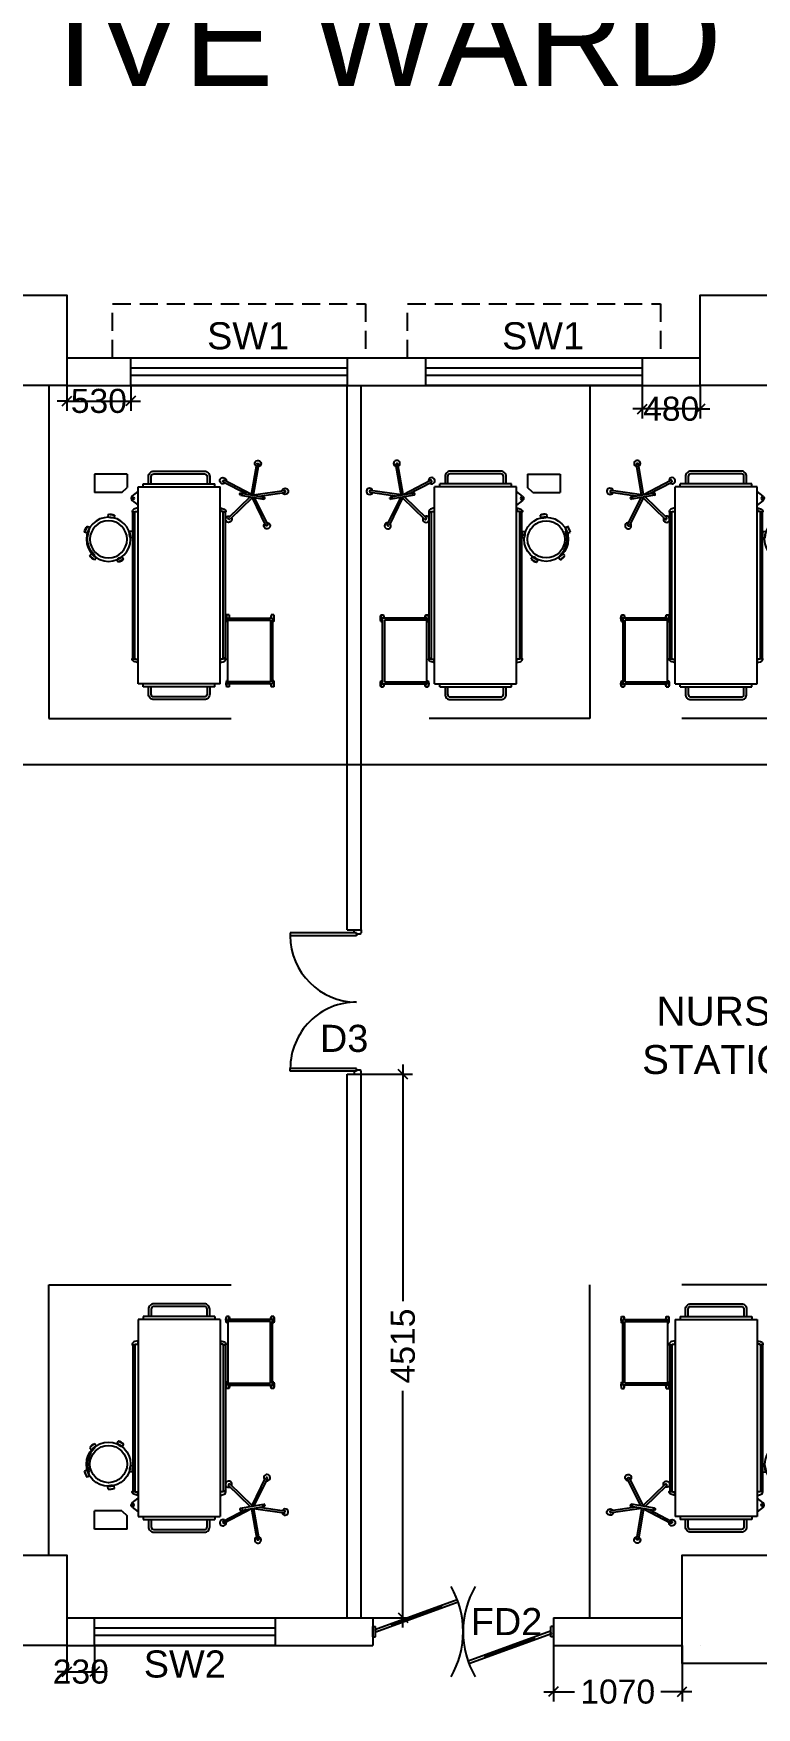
# Model space of a CAD drawing. Extents: x 7897917 to 8423973, y -6487334 to -6173396.
# Drawn here: x 8016507 to 8022515, y -6430624 to -6416719 of the extents above; entities that cross this region are included whole.
import ezdxf
from ezdxf.enums import TextEntityAlignment as Align

# ---------------------------------------------------------------- set-up
doc = ezdxf.new("R2010")
doc.units = 0
doc.header["$LTSCALE"] = 600
doc.header["$MEASUREMENT"] = 0
doc.header["$PDMODE"] = 35
doc.linetypes.add('HIDDEN', pattern=[0.375, 0.25, -0.125])
doc.layers.get('0').update_dxf_attribs({"linetype": 'CONTINUOUS'})
doc.layers.get('Defpoints').update_dxf_attribs({"linetype": 'CONTINUOUS'})
for name, color, linetype in [('Beds', 33, 'CONTINUOUS'), ('chajja', 7, 'CONTINUOUS'), ('DIM-TEXT', 8, 'CONTINUOUS'), ('DOOR', 32, 'CONTINUOUS'), ('Fire Door', 10, 'CONTINUOUS'), ('furniture', 33, 'CONTINUOUS'), ('joinery', 7, 'CONTINUOUS'), ('LA-column', 3, 'CONTINUOUS'), ('LOADING', 140, 'CONTINUOUS'), ('PARTI', 21, 'CONTINUOUS'), ('TEXT', 6, 'CONTINUOUS'), ('Walls', 7, 'CONTINUOUS'), ('WIN', 151, 'CONTINUOUS'), ('Working Dim', 5, 'CONTINUOUS')]:
    doc.layers.add(name, color=color, linetype=linetype)
doc.styles.add('ari', font='arial.ttf')
doc.styles.add('ARIAL', font='arial.ttf')
doc.styles.add('RT', font='romant.shx')
doc.linetypes.add('ZIGZAG', pattern='A,0.0001,-0.2,[131,ltypeshp.shx,S=0.2,R=0,X=-0.2,Y=0],-0.4,[131,ltypeshp.shx,S=0.2,R=180,X=0.2,Y=0],-0.2', length=0.8001)
doc.dimstyles.new('int. dim', dxfattribs={"dimtxt": 450, "dimasz": 80, "dimexe": 80, "dimexo": 0, "dimgap": 70, "dimtad": 0, "dimdec": 0, "dimzin": 12, "dimdsep": 46, "dimtxsty": 'ari', "dimblk": 'OBLIQUE', "dimcen": 2, "dimdle": 80, "dimclrd": 256, "dimclre": 256, "dimclrt": 6, "dimadec": 0, "dimazin": 0, "dimtfac": 1, "dimtdec": 0, "dimtix": 1, "dimtmove": 2, "dimatfit": 3, "dimfxl": 1, "dimtolj": 1, "dimtzin": 0, "dimlwd": -1, "dimlwe": -1, "dimarcsym": 0})
doc.dimstyles.new('TEXT', dxfattribs={"dimscale": 0, "dimtxt": 600, "dimasz": 300, "dimexe": 300, "dimexo": 30, "dimgap": 50, "dimtad": 0, "dimdec": 0, "dimzin": 0, "dimdsep": 46, "dimtxsty": 'RT', "dimblk": 'OBLIQUE', "dimcen": 0.09, "dimdle": 300, "dimclrd": 256, "dimclre": 256, "dimclrt": 170, "dimadec": 0, "dimazin": 0, "dimtfac": 1, "dimtdec": 0, "dimtofl": 0, "dimtmove": 2, "dimatfit": 3, "dimfxl": 1, "dimfrac": 2, "dimtolj": 1, "dimtzin": 0, "dimlwd": -1, "dimlwe": -1, "dimarcsym": 0})

# ---------------------------------------------------------------- blocks, each defined once
blk = doc.blocks.new('_Oblique')
at = {"color": 0, "linetype": 'ByBlock', "lineweight": -2}
blk.add_line((-0.5, -0.5), (0.5, 0.5), dxfattribs=at)
blk = doc.blocks.new('*D875')
at = {"layer": 'Defpoints', "color": 0, "linetype": 'Continuous', "transparency": 16777216}
for p in [(7997754, -6413865, 1), (8038814, -6413785, -10), (8038814, -6415234)]:
    blk.add_point(p, dxfattribs=at)
at = {"layer": 'DIM-TEXT', "transparency": 16777216}
for p, q in [((7997754, -6413865), (7997754, -6415534)), ((8038814, -6413785), (8038814, -6415534)), ((7997454, -6415234), (8012003, -6415234)), ((8039114, -6415234), (8024565, -6415234))]:
    blk.add_line(p, q, dxfattribs=at)
at = {"layer": 'DIM-TEXT', "linetype": 'Continuous', "transparency": 16777216, "xscale": 300, "yscale": 300, "zscale": 300, "rotation": 180}
blk.add_blockref('_Oblique', (7997754, -6415234), dxfattribs=at)
at = {"layer": 'DIM-TEXT', "linetype": 'Continuous', "transparency": 16777216, "xscale": 300, "yscale": 300, "zscale": 300}
blk.add_blockref('_Oblique', (8038814, -6415234), dxfattribs=at)
at = {"layer": 'DIM-TEXT', "color": 170, "linetype": 'Continuous', "transparency": 16777216, "insert": (8018284, -6415234), "char_height": 750, "attachment_point": 5, "style": 'ari'}
blk.add_mtext('\\A1;{\\H1.067x;DEPT. OF ANESTHESIA}', dxfattribs=at)
blk = doc.blocks.new('*D2234')
at = {"layer": 'Defpoints', "color": 0, "transparency": 16777216}
for p in [(8001099, -6422230, 13), (8025329, -6422564, 22), (8001099, -6422793)]:
    blk.add_point(p, dxfattribs=at)
at = {"layer": 'Working Dim', "transparency": 16777216}
for p, q in [((8001099, -6422230), (8001099, -6422873)), ((8025329, -6422564), (8025329, -6422873)), ((8001019, -6422793), (8012766, -6422793)), ((8025409, -6422793), (8013662, -6422793))]:
    blk.add_line(p, q, dxfattribs=at)
at = {"layer": 'Working Dim', "transparency": 16777216, "xscale": 80, "yscale": 80, "zscale": 80, "rotation": 180}
blk.add_blockref('_Oblique', (8001099, -6422793), dxfattribs=at)
at = {"layer": 'Working Dim', "transparency": 16777216, "xscale": 80, "yscale": 80, "zscale": 80}
blk.add_blockref('_Oblique', (8025329, -6422793), dxfattribs=at)
at = {"layer": 'Working Dim', "color": 6, "transparency": 16777216, "insert": (8013214, -6422793), "char_height": 200, "attachment_point": 5, "style": 'ari'}
blk.add_mtext('\\A1;24230', dxfattribs=at)
blk = doc.blocks.new('*D2253')
at = {"layer": 'Defpoints', "color": 0, "transparency": 16777216}
for p in [(8021566, -6419644), (8022046, -6419644, 3), (8021566, -6419837)]:
    blk.add_point(p, dxfattribs=at)
at = {"layer": 'Working Dim', "transparency": 16777216}
for p, q in [((8021566, -6419644), (8021566, -6419917)), ((8022046, -6419644), (8022046, -6419917)), ((8021566, -6419837), (8021486, -6419837)), ((8022046, -6419837), (8021566, -6419837)), ((8022046, -6419837), (8022126, -6419837))]:
    blk.add_line(p, q, dxfattribs=at)
at = {"layer": 'Working Dim', "transparency": 16777216, "xscale": 80, "yscale": 80, "zscale": 80}
blk.add_blockref('_Oblique', (8021566, -6419837), dxfattribs=at)
at = {"layer": 'Working Dim', "transparency": 16777216, "xscale": 80, "yscale": 80, "zscale": 80, "rotation": 180}
blk.add_blockref('_Oblique', (8022046, -6419837), dxfattribs=at)
at = {"layer": 'Working Dim', "color": 6, "transparency": 16777216, "insert": (8021806, -6419837), "char_height": 200, "attachment_point": 5, "style": 'ari'}
blk.add_mtext('\\A1;480', dxfattribs=at)
blk = doc.blocks.new('*D2254')
at = {"layer": 'Defpoints', "color": 0, "transparency": 16777216}
for p in [(8016785, -6419644, 3), (8017315, -6419644), (8017315, -6419772)]:
    blk.add_point(p, dxfattribs=at)
at = {"layer": 'Working Dim', "transparency": 16777216}
for p, q in [((8016785, -6419644), (8016785, -6419852)), ((8017315, -6419644), (8017315, -6419852)), ((8016785, -6419772), (8016705, -6419772)), ((8016785, -6419772), (8017315, -6419772)), ((8017315, -6419772), (8017395, -6419772))]:
    blk.add_line(p, q, dxfattribs=at)
at = {"layer": 'Working Dim', "transparency": 16777216, "xscale": 80, "yscale": 80, "zscale": 80}
blk.add_blockref('_Oblique', (8016785, -6419772), dxfattribs=at)
at = {"layer": 'Working Dim', "transparency": 16777216, "xscale": 80, "yscale": 80, "zscale": 80, "rotation": 180}
blk.add_blockref('_Oblique', (8017315, -6419772), dxfattribs=at)
at = {"layer": 'Working Dim', "color": 6, "transparency": 16777216, "insert": (8017050, -6419772), "char_height": 200, "attachment_point": 5, "style": 'ari'}
blk.add_mtext('\\A1;530', dxfattribs=at)
blk = doc.blocks.new('Z$W@#1275')
at = {"layer": 'DOOR'}
for p, q in [((73, 1500), (0, 1500)), ((0, 1500), (0, 1467)), ((0, 1467), (2, 1467)), ((11, 1456), (11, 1458)), ((11, 1456), (47, 1456)), ((47, 1467), (736, 1467)), ((47, 1467), (47, 1439)), ((47, 1456), (47, 1467)), ((47, 1467), (73, 1467)), ((47, 1439), (736, 1439)), ((73, 1467), (73, 1500)), ((736, 1467), (736, 1439)), ((0, 33), (2, 33)), ((0, 0), (0, 33)), ((73, 0), (0, 0)), ((11, 44), (11, 42)), ((11, 44), (47, 44)), ((47, 61), (736, 61)), ((47, 33), (47, 61)), ((47, 44), (47, 33)), ((47, 33), (736, 33)), ((47, 33), (73, 33)), ((73, 33), (73, 0)), ((736, 33), (736, 61))]:
    blk.add_line(p, q, dxfattribs=at)
for centre, start, end in [((11, 1467), 180, 270), ((11, 33), 90, 180)]:
    blk.add_arc(centre, 9.13, start, end, dxfattribs=at)
at = {"layer": 'DOOR', "color": 145}
for centre, start, end in [((47, 1439), 270, 0), ((47, 61), 0, 90)]:
    blk.add_arc(centre, 689, start, end, dxfattribs=at)
blk = doc.blocks.new('HF12177-P')
for p, q in [((-0.02, -0.007), (-0.189, 0.225)), ((0, 0), (-0.172, 0.237)), ((0, 0), (0.172, 0.237)), ((0.02, -0.007), (0.189, 0.225)), ((-0.063, -0.027), (-0.295, -0.102)), ((-0.01, -0.031), (-0.289, -0.121)), ((-0.12, -0.015), (-0.12, -0.019)), ((-0.112, -0.007), (0.112, -0.007)), ((-0.112, -0.027), (0.112, -0.027)), ((-0.1, -0.007), (-0.1, -0.027)), ((-0.01, -0.031), (-0.01, -0.324)), ((0.01, -0.031), (0.01, -0.324)), ((0.01, -0.031), (0.289, -0.121)), ((0.063, -0.027), (0.295, -0.102)), ((0.1, -0.007), (0.1, -0.027)), ((0.12, -0.015), (0.12, -0.019))]:
    blk.add_line(p, q)
for centre, radius, start, end in [((-0.185, 0.238), 0.03, 325.4712, 286.5288), ((-0.182, 0.23), 0.008, 126.3733, 216), ((0, -0.017), 0.315, 125.6267, 126.3733), ((-0.179, 0.233), 0.008, 36, 125.6267), ((0.185, 0.238), 0.03, 253.4712, 214.5288), ((0.179, 0.233), 0.008, 54.3733, 144), ((0, -0.017), 0.315, 53.6267, 54.3733), ((0.182, 0.23), 0.008, 324, 53.6267), ((-0.3, -0.114), 0.03, 37.4712, 358.5288), ((-0.293, -0.11), 0.008, 108, 197.6267), ((0, -0.017), 0.315, 197.6267, 198.3733), ((-0.291, -0.114), 0.008, 198.3733, 288), ((-0.112, -0.015), 0.008, 90, 180), ((-0.112, -0.019), 0.008, 180, 270), ((0.112, -0.015), 0.008, 0, 90), ((0.112, -0.019), 0.008, 270, 0), ((0.3, -0.114), 0.03, 181.4712, 142.5288), ((0.291, -0.114), 0.008, 252, 341.6267), ((0.293, -0.11), 0.008, 342.3733, 72), ((0, -0.017), 0.315, 341.6267, 342.3733), ((0, -0.332), 0.03, 109.4712, 70.5288), ((-0.002, -0.324), 0.008, 180, 269.6267), ((0, -0.017), 0.315, 269.6267, 270.3733), ((0.002, -0.324), 0.008, 270.3733, 0)]:
    blk.add_arc(centre, radius, start, end)
blk = doc.blocks.new('HF10037A-P')
for p, q in [((-0.03, 0.413), (-0.03, 0.388)), ((0.03, 0.413), (-0.03, 0.413)), ((0.03, 0.388), (-0.03, 0.388)), ((0.03, 0.413), (0.03, 0.388)), ((-0.216, 0.279), (-0.23, 0.221)), ((-0.23, 0.221), (-0.206, 0.215)), ((-0.216, 0.279), (-0.192, 0.273)), ((-0.192, 0.273), (-0.206, 0.215)), ((0.191, 0.27), (0.215, 0.277)), ((0.191, 0.27), (0.209, 0.212)), ((0.191, 0.237), (0.2, 0.24)), ((0.209, 0.212), (0.233, 0.22)), ((0.215, 0.277), (0.233, 0.22)), ((-0.164, 0.006), (-0.149, 0.026)), ((-0.164, 0.006), (-0.116, -0.03)), ((-0.149, 0.026), (-0.101, -0.01)), ((0.096, -0.011), (0.146, 0.023)), ((0.111, 0.011), (0.116, 0.003)), ((0.111, -0.031), (0.16, 0.003)), ((0.16, 0.003), (0.146, 0.023)), ((-0.116, -0.03), (-0.101, -0.01)), ((0.111, -0.031), (0.096, -0.011))]:
    blk.add_line(p, q)
for radius in [0.21, 0.177]:
    blk.add_circle((0, 0.177), radius)
for centre, radius, start, end in [((0, 0.325), 0.0925, 71.0754, 108.9246), ((0, 0.475), 0.0925, 251.0754, 288.9246), ((-0.138, 0.229), 0.0925, 147.3419, 185.1912), ((-0.284, 0.265), 0.0925, 327.3419, 5.1912), ((0, 0.177), 0.2, 303.6037, 17.3657), ((0.284, 0.268), 0.0925, 178.8412, 216.6904), ((0.141, 0.222), 0.0925, 358.8412, 36.6904), ((-0.087, 0.058), 0.0925, 214.1875, 252.0368), ((-0.177, -0.062), 0.0925, 34.1875, 72.0368), ((0.171, -0.066), 0.0925, 105.5121, 143.3614), ((0.086, 0.058), 0.0925, 285.5121, 323.3614)]:
    blk.add_arc(centre, radius, start, end)
blk = doc.blocks.new('ME17678-P')
at = {"layer": 'furniture', "color": 21}
for p, q in [((-0.05, 0.175), (0.26, 0.175)), ((-0.05, 0.175), (-0.05, 0.05)), ((0.26, 0.175), (0.26, 0)), ((0, 0), (-0.05, 0.05)), ((0, 0), (0.26, 0))]:
    blk.add_line(p, q, dxfattribs=at)
blk = doc.blocks.new('A$C6969112B')
at = {"layer": 'furniture', "color": 8}
for p, q in [((428, 1689), (478, 1729)), ((478, 1766), (1160, 1766)), ((478, 131), (478, 1766)), ((521, 1793), (1116, 1793)), ((521, 1766), (521, 1793)), ((1116, 1766), (1116, 1793)), ((1160, 131), (1160, 1766)), ((428, 1654), (478, 1615)), ((432, 1559), (432, 1557)), ((434, 343), (434, 1557)), ((451, 343), (451, 1557)), ((453, 1559), (453, 1557)), ((476, 1595), (476, 1561)), ((1162, 1595), (1162, 1561)), ((1185, 1559), (1185, 1557)), ((1186, 343), (1186, 1557)), ((1204, 343), (1204, 1557)), ((1205, 1559), (1205, 1557)), ((1234, 703), (1212, 703)), ((1212, 703), (1212, 650)), ((1234, 703), (1234, 676)), ((1605, 703), (1583, 703)), ((1583, 703), (1583, 676)), ((1605, 703), (1605, 650)), ((1223, 650), (1212, 650)), ((1223, 131), (1223, 676)), ((1223, 676), (1594, 676)), ((1223, 659), (1577, 659)), ((1577, 659), (1577, 148)), ((1594, 676), (1594, 131)), ((1605, 650), (1594, 650)), ((432, 340), (432, 343)), ((453, 340), (453, 343)), ((476, 304), (476, 339)), ((1162, 304), (1162, 339)), ((1185, 340), (1185, 343)), ((1205, 340), (1205, 343)), ((1223, 157), (1212, 157)), ((1212, 157), (1212, 105)), ((1577, 148), (1223, 148)), ((1605, 157), (1594, 157)), ((1605, 157), (1605, 105)), ((1160, 131), (478, 131)), ((521, 105), (521, 131)), ((1116, 105), (521, 105)), ((1116, 105), (1116, 131)), ((1234, 105), (1212, 105)), ((1594, 131), (1223, 131)), ((1234, 131), (1234, 105)), ((1583, 131), (1583, 105)), ((1605, 105), (1583, 105))]:
    blk.add_line(p, q, dxfattribs=at)
for points in [[(565, 1793), (565, 1854, -0.414214), (608, 1897), (1029, 1897, -0.414214), (1073, 1854), (1073, 1793)], [(587, 1793), (587, 1854, -0.414214), (608, 1875), (1029, 1875, -0.414214), (1051, 1854), (1051, 1793)], [(476, 1593), (451, 1585, 0.318781), (430, 1563), (430, 1559), (455, 1559), (455, 1563), (476, 1563)], [(1162, 1593), (1186, 1585, -0.318781), (1208, 1563), (1208, 1559), (1182, 1559), (1182, 1563), (1162, 1563)], [(476, 307), (451, 314, -0.318781), (430, 336), (430, 340), (455, 340), (455, 336), (476, 336)], [(1162, 307), (1186, 314, 0.318781), (1208, 336), (1208, 340), (1182, 340), (1182, 336), (1162, 336)], [(1073, 105), (1073, 44, -0.414214), (1029, 0), (608, 0, -0.414214), (565, 44), (565, 105)], [(1051, 105), (1051, 44, -0.414214), (1029, 22), (608, 22, -0.414214), (587, 44), (587, 105)]]:
    blk.add_lwpolyline(points, format="xyb", dxfattribs=at)
for points in [[(432, 1557), (453, 1557)], [(476, 1595), (478, 1595)], [(476, 1561), (478, 1561)], [(1162, 1595), (1160, 1595)], [(1162, 1561), (1160, 1561)], [(1205, 1557), (1185, 1557)], [(432, 343), (453, 343)], [(476, 339), (478, 339)], [(476, 304), (478, 304)], [(1162, 339), (1160, 339)], [(1162, 304), (1160, 304)], [(1205, 343), (1185, 343)]]:
    blk.add_lwpolyline(points, dxfattribs=at)
blk.add_circle((435, 1672), 9.27, dxfattribs=at)
for centre, radius, start, end in [((441, 1672), 21.4, 125.427, 234.573), ((1289, 676), 80.7, 161.0754, 198.9246), ((1158, 676), 80.7, 0, 18.9246), ((1660, 676), 80.7, 161.0754, 180), ((1529, 676), 80.7, 341.0754, 18.9246), ((1289, 131), 80.7, 161.0754, 198.9246), ((1529, 131), 80.7, 341.0754, 18.9246), ((1158, 131), 80.7, 341.0754, 0), ((1660, 131), 80.7, 180, 198.9246)]:
    blk.add_arc(centre, radius, start, end, dxfattribs=at)
at = {"layer": 'LOADING', "color": 8, "yscale": 872.7299101983663, "zscale": 872.7299101979671}
for name, p, xscale, rotation in [('HF12177-P', (1425, 1676), -872.7299101979006, 170.2976301882088), ('HF10037A-P', (215, 1178), -872.7299102004868, 353.6512974186875)]:
    blk.add_blockref(name, p, dxfattribs=dict(at, xscale=xscale, rotation=rotation))
at = {"layer": 'LOADING', "color": 8, "xscale": -872.7299101983663, "yscale": 872.7299101983663, "zscale": 872.7299101979671}
blk.add_blockref('ME17678-P', (343, 1719), dxfattribs=at)
blk = doc.blocks.new('A$C15456D16')
at = {"layer": 'Fire Door'}
for p, q in [((969, -4), (56, 329)), ((969, -4), (56, 329)), ((969, -4), (56, 329)), ((979, 23), (65, 355)), ((979, 23), (65, 355)), ((979, 23), (65, 355)), ((248, 289), (238, 262)), ((248, 289), (238, 262)), ((248, 289), (238, 262)), ((791, 76), (243, 276)), ((791, 76), (243, 276)), ((791, 76), (243, 276)), ((-1000, 56), (-972, 56)), ((-1000, -56), (-1000, 56)), ((-1000, 56), (-972, 56)), ((-1000, -56), (-1000, 56)), ((-1000, 56), (-972, 56)), ((-1000, -56), (-1000, 56)), ((-979, -23), (-969, 4)), ((-979, -23), (-969, 4)), ((-979, -23), (-969, 4)), ((-972, -56), (-972, 56)), ((-972, -56), (-972, 56)), ((-972, -56), (-972, 56)), ((-969, 4), (-56, -329)), ((-969, 4), (-56, -329)), ((-969, 4), (-56, -329)), ((796, 89), (786, 63)), ((796, 89), (786, 63)), ((796, 89), (786, 63)), ((979, 23), (969, -4)), ((979, 23), (969, -4)), ((979, 23), (969, -4)), ((1000, 56), (972, 56)), ((972, -56), (972, 56)), ((1000, 56), (972, 56)), ((972, -56), (972, 56)), ((1000, 56), (972, 56)), ((972, -56), (972, 56)), ((1000, -56), (1000, 56)), ((1000, -56), (1000, 56)), ((1000, -56), (1000, 56)), ((-1000, -56), (-972, -56)), ((-1000, -56), (-972, -56)), ((-1000, -56), (-972, -56)), ((-979, -23), (-65, -355)), ((-979, -23), (-65, -355)), ((-979, -23), (-65, -355)), ((-796, -89), (-786, -63)), ((-796, -89), (-786, -63)), ((-796, -89), (-786, -63)), ((-791, -76), (-243, -276)), ((-791, -76), (-243, -276)), ((-791, -76), (-243, -276)), ((1000, -56), (972, -56)), ((1000, -56), (972, -56)), ((1000, -56), (972, -56)), ((-238, -262), (-248, -289)), ((-238, -262), (-248, -289)), ((-238, -262), (-248, -289))]:
    blk.add_line(p, q, dxfattribs=at)
at = {"layer": 'Fire Door', "extrusion": (0, 0, -1)}
for centre, major_axis, start_param, end_param in [((-1000, 0), (-1000, 0), 2.617886, 3.665084), ((-1000, 0), (-1000, 0), 2.617886, 3.665084), ((-1000, 0), (-1000, 0), 2.617886, 3.665084), ((1000, 0), (1000, 0), 2.618102, 3.665299), ((1000, 0), (1000, 0), 2.618102, 3.665299), ((1000, 0), (1000, 0), 2.618102, 3.665299)]:
    blk.add_ellipse(centre, major_axis=major_axis, ratio=1, start_param=start_param, end_param=end_param, dxfattribs=at)
blk = doc.blocks.new('*D2276')
at = {"layer": 'Defpoints', "color": 0, "transparency": 16777216}
for p in [(8016785, -6430109), (8017015, -6430109), (8017015, -6430327)]:
    blk.add_point(p, dxfattribs=at)
at = {"layer": 'Working Dim', "transparency": 16777216}
for p, q in [((8016785, -6430109), (8016785, -6430407)), ((8017015, -6430109), (8017015, -6430407)), ((8016785, -6430327), (8016705, -6430327)), ((8016785, -6430327), (8017015, -6430327)), ((8017015, -6430327), (8017095, -6430327))]:
    blk.add_line(p, q, dxfattribs=at)
at = {"layer": 'Working Dim', "transparency": 16777216, "xscale": 80, "yscale": 80, "zscale": 80}
blk.add_blockref('_Oblique', (8016785, -6430327), dxfattribs=at)
at = {"layer": 'Working Dim', "transparency": 16777216, "xscale": 80, "yscale": 80, "zscale": 80, "rotation": 180}
blk.add_blockref('_Oblique', (8017015, -6430327), dxfattribs=at)
at = {"layer": 'Working Dim', "color": 6, "transparency": 16777216, "insert": (8016900, -6430327), "char_height": 200, "attachment_point": 5, "style": 'ari'}
blk.add_mtext('\\A1;230', dxfattribs=at)
blk = doc.blocks.new('*D2278')
at = {"layer": 'Defpoints', "color": 0, "transparency": 16777216}
for p in [(8020827, -6430109), (8021897, -6430109, 2), (8020827, -6430493)]:
    blk.add_point(p, dxfattribs=at)
at = {"layer": 'Working Dim', "transparency": 16777216}
for p, q in [((8020827, -6430109), (8020827, -6430573)), ((8021897, -6430109), (8021897, -6430573)), ((8020747, -6430493), (8021003, -6430493)), ((8021977, -6430493), (8021721, -6430493))]:
    blk.add_line(p, q, dxfattribs=at)
at = {"layer": 'Working Dim', "transparency": 16777216, "xscale": 80, "yscale": 80, "zscale": 80, "rotation": 180}
blk.add_blockref('_Oblique', (8020827, -6430493), dxfattribs=at)
at = {"layer": 'Working Dim', "transparency": 16777216, "xscale": 80, "yscale": 80, "zscale": 80}
blk.add_blockref('_Oblique', (8021897, -6430493), dxfattribs=at)
at = {"layer": 'Working Dim', "color": 6, "transparency": 16777216, "insert": (8021362, -6430493), "char_height": 200, "attachment_point": 5, "style": 'ari'}
blk.add_mtext('\\A1;1070', dxfattribs=at)
blk = doc.blocks.new('*D2279')
at = {"layer": 'Defpoints', "color": 0, "linetype": 'Continuous', "transparency": 16777216}
for p in [(8038814, -6416874), (7997754, -6418964, 1), (8038814, -6419044, -10)]:
    blk.add_point(p, dxfattribs=at)
at = {"layer": 'DIM-TEXT', "transparency": 16777216}
for p, q in [((7997754, -6418964), (7997754, -6416574)), ((8038814, -6419044), (8038814, -6416574)), ((7997454, -6416874), (8008700, -6416874)), ((8039114, -6416874), (8027868, -6416874))]:
    blk.add_line(p, q, dxfattribs=at)
at = {"layer": 'DIM-TEXT', "linetype": 'Continuous', "transparency": 16777216, "xscale": 300, "yscale": 300, "zscale": 300, "rotation": 180}
blk.add_blockref('_Oblique', (7997754, -6416874), dxfattribs=at)
at = {"layer": 'DIM-TEXT', "linetype": 'Continuous', "transparency": 16777216, "xscale": 300, "yscale": 300, "zscale": 300}
blk.add_blockref('_Oblique', (8038814, -6416874), dxfattribs=at)
at = {"layer": 'DIM-TEXT', "color": 170, "linetype": 'Continuous', "transparency": 16777216, "insert": (8018284, -6416874), "char_height": 750, "attachment_point": 5, "style": 'ari'}
blk.add_mtext('\\A1;{\\H1.067x;POST-OPERATIVE WARD (20 BEDS) }', dxfattribs=at)
blk = doc.blocks.new('*D2331')
at = {"layer": 'Defpoints', "color": 0, "transparency": 16777216}
for p in [(8019230, -6425364), (8019577, -6425364), (8019230, -6429879)]:
    blk.add_point(p, dxfattribs=at)
at = {"layer": 'Working Dim', "transparency": 16777216}
for p, q in [((8019577, -6425284), (8019577, -6427248)), ((8019230, -6425364), (8019657, -6425364)), ((8019577, -6429959), (8019577, -6427995)), ((8019230, -6429879), (8019657, -6429879))]:
    blk.add_line(p, q, dxfattribs=at)
at = {"layer": 'Working Dim', "transparency": 16777216, "xscale": 80, "yscale": 80, "zscale": 80}
for p, rotation in [((8019577, -6425364), 90), ((8019577, -6429879), 270)]:
    blk.add_blockref('_Oblique', p, dxfattribs=dict(at, rotation=rotation))
at = {"layer": 'Working Dim', "color": 6, "transparency": 16777216, "insert": (8019577, -6427621), "char_height": 200, "attachment_point": 5, "rotation": 90, "style": 'ari'}
blk.add_mtext('\\A1;4515', dxfattribs=at)

msp = doc.modelspace()

# ---------------------------------------------------------------- linework, layer by layer
at = {"layer": 'Beds', "linetype": 'ZIGZAG', "ltscale": 0.6}
for p, q in [((8016634.493, -6419643.781), (8016634.493, -6422408.732)), ((8021129.413, -6419643.781), (8021129.413, -6422408.732)), ((8016634.493, -6422408.708), (8018150.409, -6422408.708)), ((8021129.413, -6422408.708), (8019794.416, -6422408.708)), ((8023228.913, -6422408.708), (8021893.916, -6422408.708)), ((8016634.493, -6429358.812), (8016634.493, -6427113.863)), ((8016634.493, -6427113.887), (8018150.409, -6427113.887)), ((8021129.413, -6429878.814), (8021129.413, -6427113.863)), ((8023228.913, -6427113.887), (8021893.916, -6427113.887))]:
    msp.add_line(p, q, dxfattribs=at)
at = {"layer": 'chajja', "linetype": 'HIDDEN'}
for points in [[(8017164.813, -6419413.799), (8017164.813, -6418963.799), (8019264.813, -6418963.799), (8019264.813, -6419413.799)], [(8019616.062, -6419413.799), (8019616.062, -6418963.799), (8021716.062, -6418963.799), (8021716.062, -6419413.799)]]:
    msp.add_lwpolyline(points, dxfattribs=at)
at = {"layer": 'LA-column', "color": 2, "flags": 128}
for points, elevation in [([(8016034.872, -6419643.693), (8016034.872, -6418893.693), (8016784.872, -6418893.693), (8016784.872, -6419643.693)], 1.031), ([(8022046.551, -6419643.693), (8022046.551, -6418893.693), (8022796.551, -6418893.693), (8022796.551, -6419643.693)], 2.283), ([(8016034.872, -6430108.812), (8016034.872, -6429358.812), (8016784.872, -6429358.812), (8016784.872, -6430108.812)], 1.031), ([(8021896.551, -6430258.812), (8021896.551, -6429358.812), (8022796.551, -6429358.812), (8022796.551, -6430258.812)], 2.283)]:
    msp.add_lwpolyline(points, close=True, dxfattribs=dict(at, elevation=elevation))
at = {"layer": 'PARTI'}
for p, q in [((8019114.813, -6424164.236), (8019114.813, -6419643.738)), ((8019229.813, -6424164.236), (8019229.813, -6419643.738)), ((8019114.813, -6429878.755), (8019114.813, -6425364.236)), ((8019229.813, -6429878.755), (8019229.813, -6425364.236))]:
    msp.add_line(p, q, dxfattribs=at)
for points in [[(8019114.813, -6424164.236), (8019229.813, -6424164.236)], [(8019114.813, -6425364.236), (8019229.813, -6425364.236)]]:
    msp.add_lwpolyline(points, dxfattribs=at)
at = {"layer": 'Walls'}
for p, q in [((8016786.313, -6419413.8), (8022046.814, -6419413.8)), ((8016784.865, -6419643.69, 3.421), (8022046.366, -6419643.8))]:
    msp.add_line(p, q, dxfattribs=at)
at = {"layer": 'Walls', "linetype": 'Continuous'}
for p, q in [((8016784.872, -6429878.816), (8019327.01, -6429878.816)), ((8019327.01, -6429878.816), (8019327.01, -6430108.816)), ((8020826.76, -6429878.813), (8020826.76, -6430108.813)), ((8020826.76, -6429878.816), (8021896.551, -6429878.816)), ((8016784.872, -6430108.816), (8019327.01, -6430108.816)), ((8020826.76, -6430108.816), (8021896.551, -6430108.816)), ((8022046.373, -6430108.816), (8022046.815, -6430108.816))]:
    msp.add_line(p, q, dxfattribs=at)
at = {"layer": 'WIN', "linetype": 'Continuous'}
for points in [[(8017314.813, -6419413.799), (8019114.813, -6419413.799), (8019114.813, -6419643.8), (8017314.813, -6419643.8)], [(8019766.062, -6419413.799), (8021566.062, -6419413.799), (8021566.062, -6419643.8), (8019766.062, -6419643.8)], [(8017314.813, -6419496.583), (8019114.813, -6419496.583), (8019114.813, -6419561.016), (8017314.813, -6419561.016)], [(8019766.062, -6419496.583), (8021566.062, -6419496.583), (8021566.062, -6419561.016), (8019766.062, -6419561.016)], [(8017014.872, -6429878.805), (8018514.872, -6429878.805), (8018514.872, -6430108.805), (8017014.872, -6430108.805)], [(8017014.872, -6429961.589), (8018514.872, -6429961.589), (8018514.872, -6430026.022), (8017014.872, -6430026.022)]]:
    msp.add_lwpolyline(points, close=True, dxfattribs=at)

# ---------------------------------------------------------------- block references
at = {"layer": 'Beds'}
msp.add_blockref('A$C6969112B', (8016898.076, -6422251.901), dxfattribs=at)
at = {"layer": 'Beds', "xscale": -1}
for p in [(8020999.392, -6422251.901), (8022997.7, -6422251.901)]:
    msp.add_blockref('A$C6969112B', p, dxfattribs=at)
at = {"layer": 'Beds', "xscale": -1, "rotation": 180}
msp.add_blockref('A$C6969112B', (8016898.076, -6427270.694), dxfattribs=at)
at = {"layer": 'Beds', "rotation": 180}
msp.add_blockref('A$C6969112B', (8022997.7, -6427270.694), dxfattribs=at)
at = {"layer": 'DOOR', "xscale": 0.8000117540359497, "yscale": 0.8000117540359497, "zscale": 0.8000117540359497, "rotation": 180}
msp.add_blockref('Z$W@#1275', (8019229.813, -6424164.236), dxfattribs=at)
at = {"layer": 'Fire Door', "color": 3, "lineweight": 0, "xscale": -0.75, "yscale": 0.75, "zscale": 0.75}
msp.add_blockref('A$C15456D16', (8020077.024, -6429993.816), dxfattribs=at)

# ---------------------------------------------------------------- texts
at = {"layer": 'Fire Door', "lineweight": 0, "style": 'ari'}
msp.add_text('FD2', height=225, dxfattribs=at).set_placement((8020437.928, -6430022.97), align=Align.CENTER)
at = {"layer": 'joinery', "style": 'ari'}
for s, p in [('SW1', (8018289.933, -6419342.328)), ('SW1', (8020741.181, -6419342.328)), ('D3', (8019088.587, -6425178.391)), ('SW2', (8017763.967, -6430375.256, -11176.851))]:
    msp.add_text(s, height=225, dxfattribs=at).set_placement(p, align=Align.CENTER)
at = {"layer": 'TEXT', "color": 7, "style": 'ARIAL'}
for s, p in [('NURSE', (8022270.504, -6424959.252)), ('STATION', (8022290.477, -6425361.759))]:
    msp.add_text(s, height=240, dxfattribs=at).set_placement(p, align=Align.CENTER)

# ---------------------------------------------------------------- dimensions: what is measured, and where the dimension line sits
at = {"layer": 'DIM-TEXT', "linetype": 'Continuous'}
for base, p1, p2, text, picture, middle in [((8038814.092, -6415234.196, 7.513), (7997753.872, -6413864.735, 8.544), (8038814.092, -6413784.82, -2.749), '{\\H1.067x;DEPT. OF ANESTHESIA}', '*D875', (8018283.982, -6415234.196, 7.513)), ((8038814.092, -6416874.22, 7.513), (7997753.872, -6418963.786, 8.544), (8038814.092, -6419043.702, -2.749), '{\\H1.067x;POST-OPERATIVE WARD (20 BEDS) }', '*D2279', (8018283.982, -6416874.22, 7.513))]:
    dim = msp.add_linear_dim(base=base, p1=p1, p2=p2, angle=180, text=text, dimstyle='TEXT', override={"dimscale": 1, "dimtxt": 750, "dimexo": 0, "dimtxsty": 'ari'}, dxfattribs=at)
    dim.commit()
    dim.dimension.update_dxf_attribs({"geometry": picture, "text_midpoint": middle})
at = {"layer": 'Working Dim'}
for base, p1, p2, picture, middle in [((8017314.813, -6419771.509), (8016784.865, -6419643.69, 3.421), (8017314.813, -6419643.8), '*D2254', (8017049.839, -6419771.509)), ((8021566.062, -6419836.61), (8022046.373, -6419643.69, 3.421), (8021566.062, -6419643.8), '*D2253', (8021806.218, -6419836.61)), ((8017014.872, -6430327.18), (8016785.314, -6430108.813), (8017014.872, -6430108.813), '*D2276', (8016900.093, -6430327.18)), ((8020826.76, -6430493.007), (8021896.551, -6430108.816, 2.283), (8020826.76, -6430108.813), '*D2278', (8021361.656, -6430493.007))]:
    dim = msp.add_linear_dim(base=base, p1=p1, p2=p2, dimstyle='int. dim', override={"dimtxt": 200, "dimarcsym": 1}, dxfattribs=at)
    dim.commit()
    dim.dimension.update_dxf_attribs({"geometry": picture, "text_midpoint": middle})
for base, p1, p2, angle, override, picture, middle in [((8001098.866, -6422792.85), (8025328.86, -6422564.266, 22.385), (8001098.866, -6422229.821, 13.302), 180, {"dimtxt": 200}, '*D2234', (8013213.863, -6422792.85)), ((8019577.441, -6425364.236), (8019229.813, -6429878.755), (8019229.813, -6425364.236), 90, {"dimtxt": 200, "dimarcsym": 1}, '*D2331', (8019577.441, -6427621.495))]:
    dim = msp.add_linear_dim(base=base, p1=p1, p2=p2, angle=angle, dimstyle='int. dim', override=override, dxfattribs=at)
    dim.commit()
    dim.dimension.update_dxf_attribs({"geometry": picture, "text_midpoint": middle})

doc.saveas('drawing.dxf')
